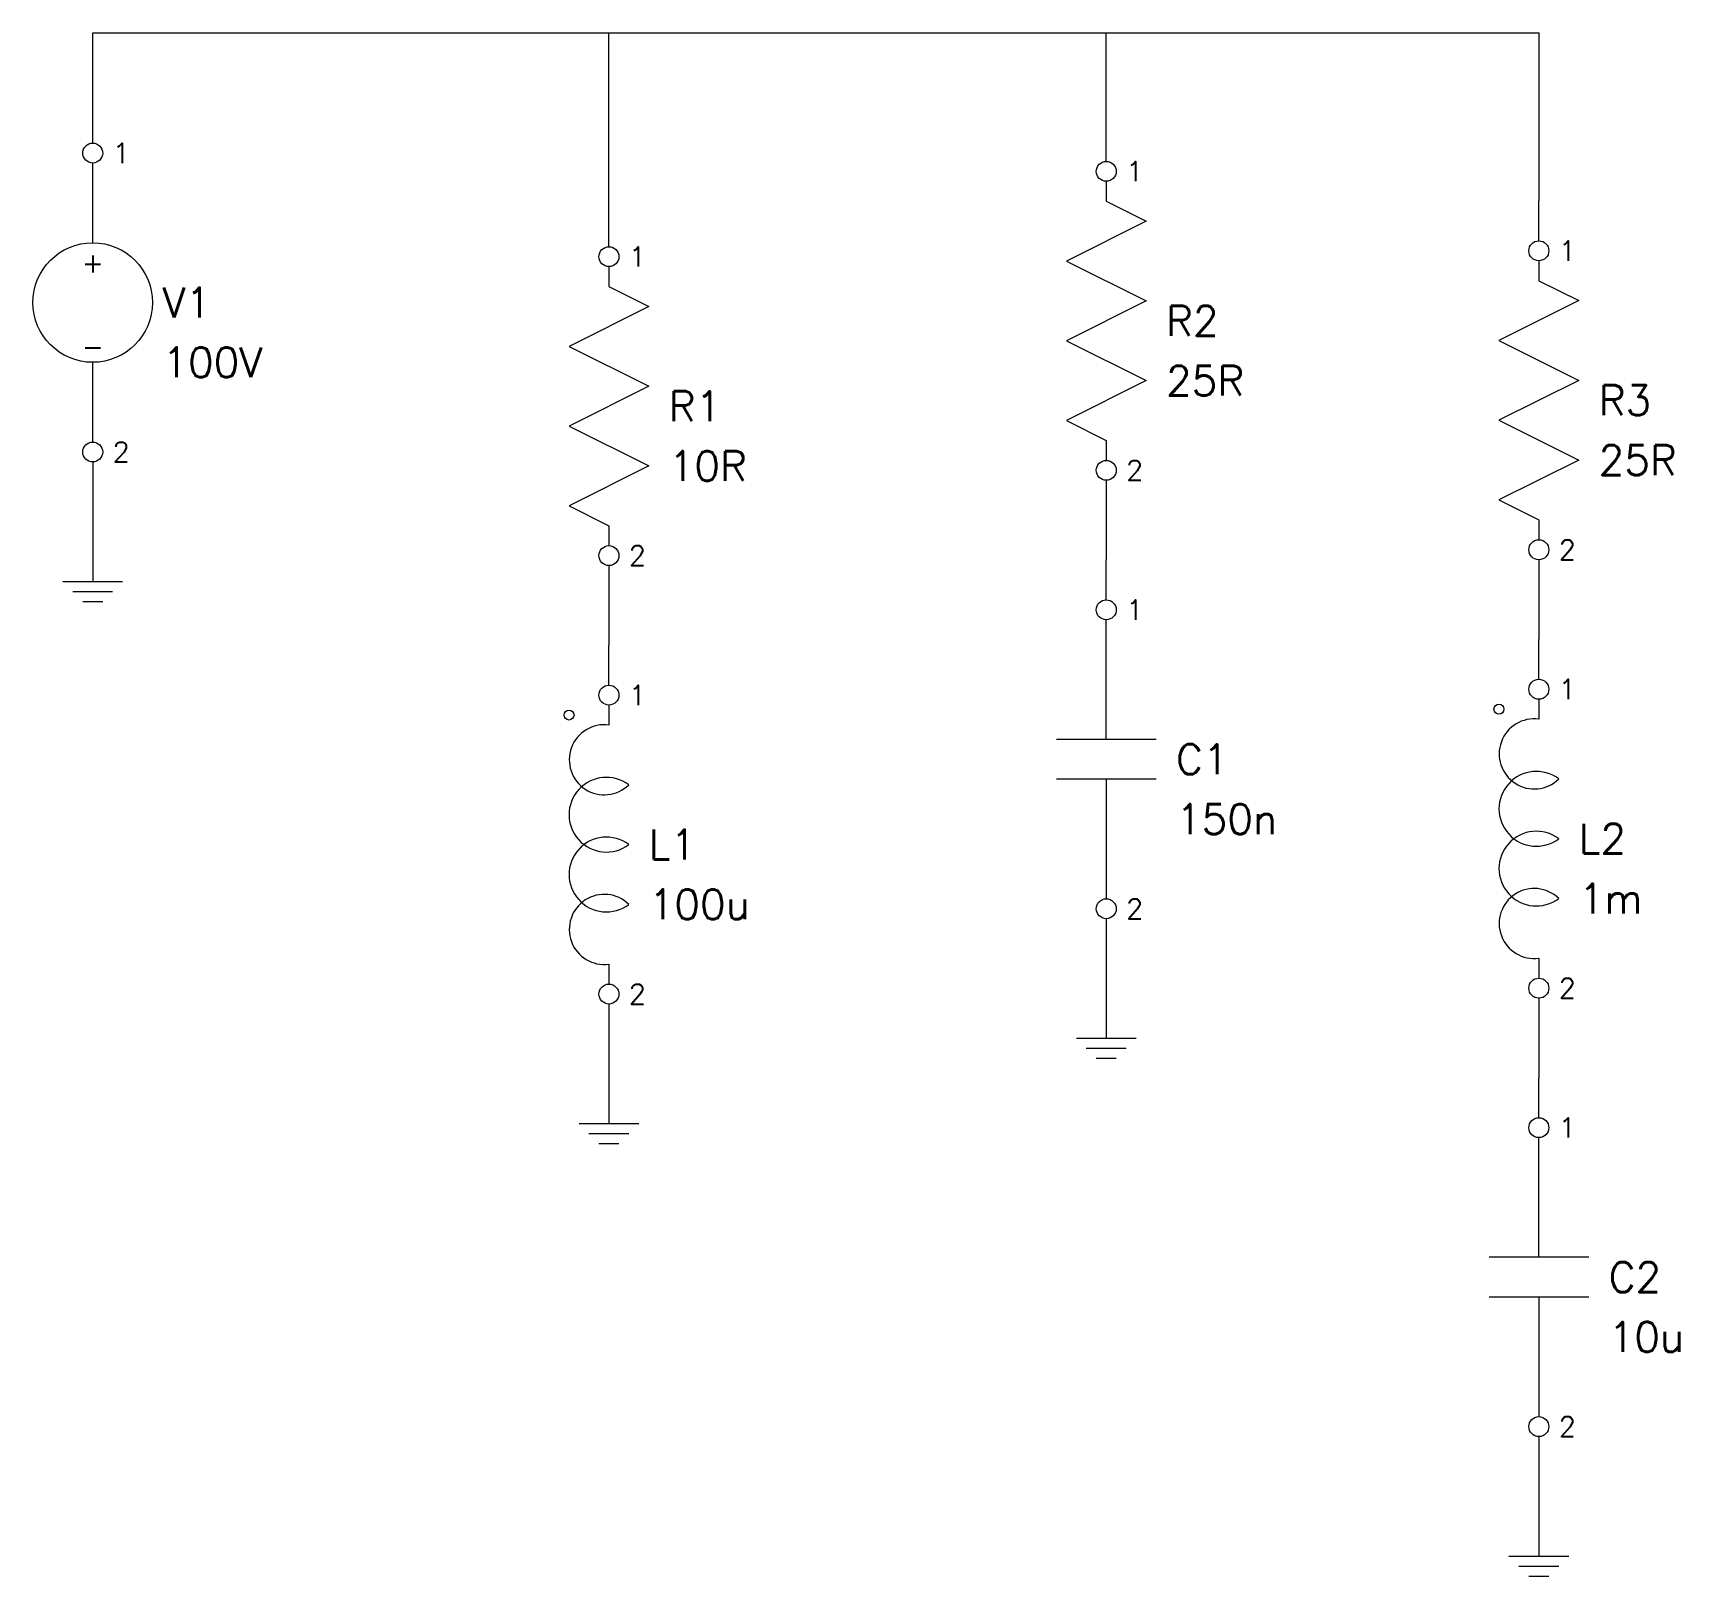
# Model space of a CAD drawing. Header units: millimetres. Extents: x 54.6 to 137.2, y 245.8 to 323.2.
import ezdxf
from ezdxf.enums import TextEntityAlignment as Align

# ---------------------------------------------------------------- set-up
doc = ezdxf.new("R2010")
doc.units = ezdxf.units.MM
doc.layers.get('0').update_dxf_attribs({"lineweight": 0})
for name, color, linetype, lineweight in [('body', 7, 'Continuous', 0), ('label', 1, 'Continuous', 0), ('terminal', 2, 'Continuous', 0), ('wire', 3, 'Continuous', 0)]:
    doc.layers.add(name, color=color, linetype=linetype, lineweight=lineweight)
doc.styles.get("Standard").update_dxf_attribs({"font": 'TXT.SHX'})

# ---------------------------------------------------------------- blocks, each defined once
blk = doc.blocks.new('V')
at = {"layer": 'body'}
for p, q in [((0, -7), (0, -3)), ((0, -17), (0, -13))]:
    blk.add_line(p, q, dxfattribs=at)
blk.add_circle((0, -10), 3, dxfattribs=at)
at = {"layer": 'terminal'}
for p, q in [((0, -2), (0, 0)), ((0, -18), (0, -20))]:
    blk.add_line(p, q, dxfattribs=at)
for centre in [(0, -2.5), (0, -17.5)]:
    blk.add_circle(centre, 0.5, dxfattribs=at)
at = {"layer": 'body'}
blk.add_text('+', height=1, dxfattribs=at).set_placement((0, -7.5), align=Align.TOP_CENTER)
blk.add_text('-', height=1, dxfattribs=at).set_placement((0, -13), align=Align.BOTTOM_CENTER)
at = {"layer": 'label'}
for tag, p in [('Type', (3.5, -7)), ('ID', (3.5, -10)), ('Value', (3.5, -13))]:
    blk.add_attdef(tag, text='', height=1.5, dxfattribs=at).set_placement(p, align=Align.MIDDLE_LEFT)
at = {"layer": 'terminal'}
for tag, p in [('T1', (1, -2.5)), ('T2', (1, -17.5))]:
    blk.add_attdef(tag, text='', height=1, dxfattribs=at).set_placement(p, align=Align.MIDDLE_LEFT)
blk = doc.blocks.new('R')
at = {"layer": 'body'}
blk.add_lwpolyline([(0, -3), (0, -4), (2, -5), (-2, -7), (2, -9), (-2, -11), (2, -13), (-2, -15), (0, -16), (0, -17)], dxfattribs=at)
at = {"layer": 'terminal'}
for p, q in [((0, -2), (0, 0)), ((0, -18), (0, -20))]:
    blk.add_line(p, q, dxfattribs=at)
for centre in [(0, -2.5), (0, -17.5)]:
    blk.add_circle(centre, 0.5, dxfattribs=at)
at = {"layer": 'label'}
for tag, p in [('Type', (3, -7)), ('ID', (3, -10)), ('Value', (3, -13))]:
    blk.add_attdef(tag, text='', height=1.5, dxfattribs=at).set_placement(p, align=Align.MIDDLE_LEFT)
at = {"layer": 'terminal'}
for tag, p in [('T1', (1, -2.5)), ('T2', (1, -17.5))]:
    blk.add_attdef(tag, text='', height=1, dxfattribs=at).set_placement(p, align=Align.MIDDLE_LEFT)
blk = doc.blocks.new('L')
at = {"layer": 'body'}
blk.add_lwpolyline([(0, -3), (0, -4, 1.6), (1, -7, 2), (1, -10, 2), (1, -13, 1.6), (0, -16), (0, -17)], format="xyb", dxfattribs=at)
blk.add_circle((-2, -3.5), 0.25, dxfattribs=at)
at = {"layer": 'terminal'}
for p, q in [((0, -2), (0, 0)), ((0, -18), (0, -20))]:
    blk.add_line(p, q, dxfattribs=at)
for centre in [(0, -2.5), (0, -17.5)]:
    blk.add_circle(centre, 0.5, dxfattribs=at)
at = {"layer": 'label'}
for tag, p in [('Type', (2, -7)), ('ID', (2, -10)), ('Value', (2, -13))]:
    blk.add_attdef(tag, text='', height=1.5, dxfattribs=at).set_placement(p, align=Align.MIDDLE_LEFT)
at = {"layer": 'terminal'}
for tag, p in [('T1', (1, -2.5)), ('T2', (1, -17.5))]:
    blk.add_attdef(tag, text='', height=1, dxfattribs=at).set_placement(p, align=Align.MIDDLE_LEFT)
blk = doc.blocks.new('C')
at = {"layer": 'body'}
for p, q in [((0, -9), (0, -3)), ((2.5, -9), (-2.5, -9)), ((2.5, -11), (-2.5, -11)), ((0, -11), (0, -17))]:
    blk.add_line(p, q, dxfattribs=at)
at = {"layer": 'terminal'}
for p, q in [((0, -2), (0, 0)), ((0, -18), (0, -20))]:
    blk.add_line(p, q, dxfattribs=at)
for centre in [(0, -2.5), (0, -17.5)]:
    blk.add_circle(centre, 0.5, dxfattribs=at)
at = {"layer": 'label'}
for tag, p in [('Type', (3.5, -7)), ('ID', (3.5, -10)), ('Value', (3.5, -13))]:
    blk.add_attdef(tag, text='', height=1.5, dxfattribs=at).set_placement(p, align=Align.MIDDLE_LEFT)
at = {"layer": 'terminal'}
for tag, p in [('T1', (1, -2.5)), ('T2', (1, -17.5))]:
    blk.add_attdef(tag, text='', height=1, dxfattribs=at).set_placement(p, align=Align.MIDDLE_LEFT)
blk = doc.blocks.new('GND')
at = {"layer": 'body'}
for p, q in [((-1.5, -2), (1.5, -2)), ((-1, -2.5), (1, -2.5)), ((-0.5, -3), (0.5, -3))]:
    blk.add_line(p, q, dxfattribs=at)
at = {"layer": 'terminal'}
blk.add_line((0, 0), (0, -2), dxfattribs=at)

msp = doc.modelspace()

# ---------------------------------------------------------------- linework, layer by layer
at = {"layer": 'wire'}
for p, q in [((57.598705, 319.671009), (57.598705, 323.199777)), ((57.598705, 323.199777), (130.152675, 323.199777)), ((83.497022, 314.470971), (83.497022, 323.199777)), ((108.448937, 318.75266), (108.448937, 323.199777)), ((130.152675, 323.199777), (130.152675, 314.76626)), ((57.598705, 299.671009), (57.598705, 297.671009)), ((108.448937, 298.75266), (108.448937, 296.75266)), ((83.497022, 294.470971), (83.497022, 292.470971)), ((130.152675, 294.76626), (130.152675, 292.76626)), ((108.448937, 276.75266), (108.448937, 274.75266)), ((130.152675, 272.76626), (130.152675, 270.76626)), ((83.497022, 272.470971), (83.497022, 270.470971)), ((130.152675, 250.76626), (130.152675, 248.76626))]:
    msp.add_line(p, q, dxfattribs=at)

# ---------------------------------------------------------------- block references
ref = msp.add_blockref('V', (57.598705, 319.671009))
ref.add_attrib('ID', 'V1', dxfattribs={"layer": 'label', "height": 1.5, "rotation": 360}).set_placement((61.098705, 309.671009), align=Align.MIDDLE_LEFT)
ref.add_attrib('Value', '100V', dxfattribs={"layer": 'label', "height": 1.5, "rotation": 360}).set_placement((61.098705, 306.671009), align=Align.MIDDLE_LEFT)
ref.add_attrib('T2', '2', dxfattribs={"layer": 'terminal', "height": 1, "rotation": 360}).set_placement((58.598705, 302.171009), align=Align.MIDDLE_LEFT)
ref.add_attrib('T1', '1', dxfattribs={"layer": 'terminal', "height": 1, "rotation": 360}).set_placement((58.598705, 317.171009), align=Align.MIDDLE_LEFT)
ref = msp.add_blockref('R', (108.448937, 318.75266))
ref.add_attrib('ID', 'R2', dxfattribs={"layer": 'label', "height": 1.5, "rotation": 360}).set_placement((111.448937, 308.75266), align=Align.MIDDLE_LEFT)
ref.add_attrib('Value', '25R', dxfattribs={"layer": 'label', "height": 1.5, "rotation": 360}).set_placement((111.448937, 305.75266), align=Align.MIDDLE_LEFT)
ref.add_attrib('T2', '2', dxfattribs={"layer": 'terminal', "height": 1, "rotation": 360}).set_placement((109.448937, 301.25266), align=Align.MIDDLE_LEFT)
ref.add_attrib('T1', '1', dxfattribs={"layer": 'terminal', "height": 1, "rotation": 360}).set_placement((109.448937, 316.25266), align=Align.MIDDLE_LEFT)
ref = msp.add_blockref('R', (130.152675, 314.76626))
ref.add_attrib('ID', 'R3', dxfattribs={"layer": 'label', "height": 1.5, "rotation": 360}).set_placement((133.152675, 304.76626), align=Align.MIDDLE_LEFT)
ref.add_attrib('Value', '25R', dxfattribs={"layer": 'label', "height": 1.5, "rotation": 360}).set_placement((133.152675, 301.76626), align=Align.MIDDLE_LEFT)
ref.add_attrib('T2', '2', dxfattribs={"layer": 'terminal', "height": 1, "rotation": 360}).set_placement((131.152675, 297.26626), align=Align.MIDDLE_LEFT)
ref.add_attrib('T1', '1', dxfattribs={"layer": 'terminal', "height": 1, "rotation": 360}).set_placement((131.152675, 312.26626), align=Align.MIDDLE_LEFT)
ref = msp.add_blockref('R', (83.497022, 314.470971))
ref.add_attrib('ID', 'R1', dxfattribs={"layer": 'label', "height": 1.5, "rotation": 360}).set_placement((86.497022, 304.470971), align=Align.MIDDLE_LEFT)
ref.add_attrib('Value', '10R', dxfattribs={"layer": 'label', "height": 1.5, "rotation": 360}).set_placement((86.497022, 301.470971), align=Align.MIDDLE_LEFT)
ref.add_attrib('T2', '2', dxfattribs={"layer": 'terminal', "height": 1, "rotation": 360}).set_placement((84.497022, 296.970971), align=Align.MIDDLE_LEFT)
ref.add_attrib('T1', '1', dxfattribs={"layer": 'terminal', "height": 1, "rotation": 360}).set_placement((84.497022, 311.970971), align=Align.MIDDLE_LEFT)
for p in [(57.598705, 297.671009), (108.448937, 274.75266), (83.497022, 270.470971), (130.152675, 248.76626)]:
    msp.add_blockref('GND', p)
ref = msp.add_blockref('C', (108.448937, 296.75266))
ref.add_attrib('ID', 'C1', dxfattribs={"layer": 'label', "height": 1.5, "rotation": 360}).set_placement((111.948937, 286.75266), align=Align.MIDDLE_LEFT)
ref.add_attrib('Value', '150n', dxfattribs={"layer": 'label', "height": 1.5, "rotation": 360}).set_placement((111.948937, 283.75266), align=Align.MIDDLE_LEFT)
ref.add_attrib('T2', '2', dxfattribs={"layer": 'terminal', "height": 1, "rotation": 360}).set_placement((109.448937, 279.25266), align=Align.MIDDLE_LEFT)
ref.add_attrib('T1', '1', dxfattribs={"layer": 'terminal', "height": 1, "rotation": 360}).set_placement((109.448937, 294.25266), align=Align.MIDDLE_LEFT)
ref = msp.add_blockref('L', (83.497022, 292.470971))
ref.add_attrib('T1', '1', dxfattribs={"layer": 'terminal', "height": 1, "rotation": 360}).set_placement((84.497022, 289.970971), align=Align.MIDDLE_LEFT)
ref.add_attrib('T2', '2', dxfattribs={"layer": 'terminal', "height": 1, "rotation": 360}).set_placement((84.497022, 274.970971), align=Align.MIDDLE_LEFT)
ref.add_attrib('ID', 'L1', dxfattribs={"layer": 'label', "height": 1.5, "rotation": 360}).set_placement((85.497022, 282.470971), align=Align.MIDDLE_LEFT)
ref.add_attrib('Value', '100u', dxfattribs={"layer": 'label', "height": 1.5, "rotation": 360}).set_placement((85.497022, 279.470971), align=Align.MIDDLE_LEFT)
ref = msp.add_blockref('L', (130.152675, 292.76626))
ref.add_attrib('T1', '1', dxfattribs={"layer": 'terminal', "height": 1, "rotation": 360}).set_placement((131.152675, 290.26626), align=Align.MIDDLE_LEFT)
ref.add_attrib('T2', '2', dxfattribs={"layer": 'terminal', "height": 1, "rotation": 360}).set_placement((131.152675, 275.26626), align=Align.MIDDLE_LEFT)
ref.add_attrib('ID', 'L2', dxfattribs={"layer": 'label', "height": 1.5, "rotation": 360}).set_placement((132.152675, 282.76626), align=Align.MIDDLE_LEFT)
ref.add_attrib('Value', '1m', dxfattribs={"layer": 'label', "height": 1.5, "rotation": 360}).set_placement((132.152675, 279.76626), align=Align.MIDDLE_LEFT)
ref = msp.add_blockref('C', (130.152675, 270.76626))
ref.add_attrib('ID', 'C2', dxfattribs={"layer": 'label', "height": 1.5, "rotation": 360}).set_placement((133.652675, 260.76626), align=Align.MIDDLE_LEFT)
ref.add_attrib('Value', '10u', dxfattribs={"layer": 'label', "height": 1.5, "rotation": 360}).set_placement((133.652675, 257.76626), align=Align.MIDDLE_LEFT)
ref.add_attrib('T2', '2', dxfattribs={"layer": 'terminal', "height": 1, "rotation": 360}).set_placement((131.152675, 253.26626), align=Align.MIDDLE_LEFT)
ref.add_attrib('T1', '1', dxfattribs={"layer": 'terminal', "height": 1, "rotation": 360}).set_placement((131.152675, 268.26626), align=Align.MIDDLE_LEFT)

doc.saveas('drawing.dxf')
